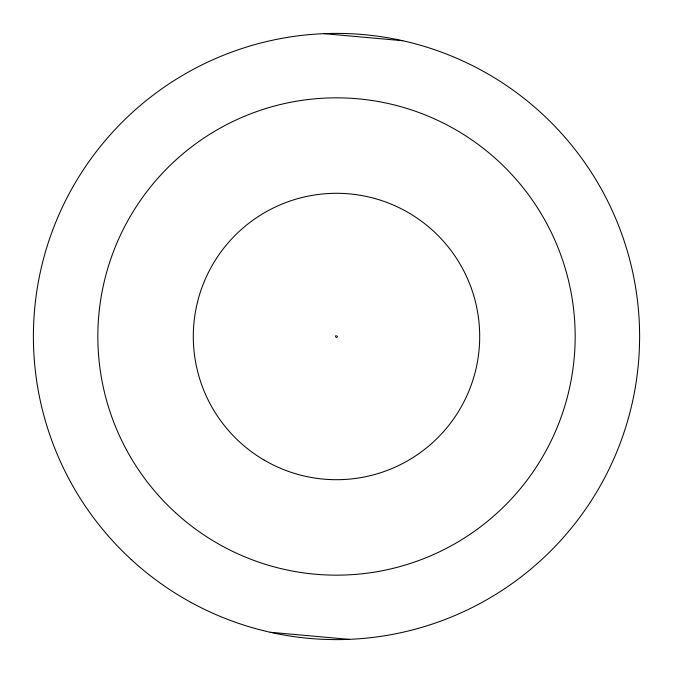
<?xml version="1.0" encoding="UTF-8"?>
<svg xmlns="http://www.w3.org/2000/svg" width="673" height="673" viewBox="0 0 673 673"><rect width="100%" height="100%" fill="white"/><g stroke="black" fill="none" stroke-linecap="round" stroke-linejoin="round"><path stroke-width="1.01" d="M337.518 336.231L336.769 337.518L335.482 336.769M335.591 335.97L336.231 335.482M323.957 33.65L402.774 40.725M270.226 632.275L349.043 639.35M131.218 559.515A303.111 303.111 0 0 0 632.275 402.774A303.111 303.111 0 0 0 246.007 47.219A303.111 303.111 0 0 0 131.218 559.515M264.136 460.071A143.198 143.198 0 0 0 479.698 337.383A143.198 143.198 0 0 0 265.667 212.045A143.198 143.198 0 0 0 264.136 460.071M175.577 512.75A238.671 238.671 0 0 0 569.602 387.741A238.671 238.671 0 0 0 264.321 109.009A238.671 238.671 0 0 0 175.577 512.75"/></g></svg>
